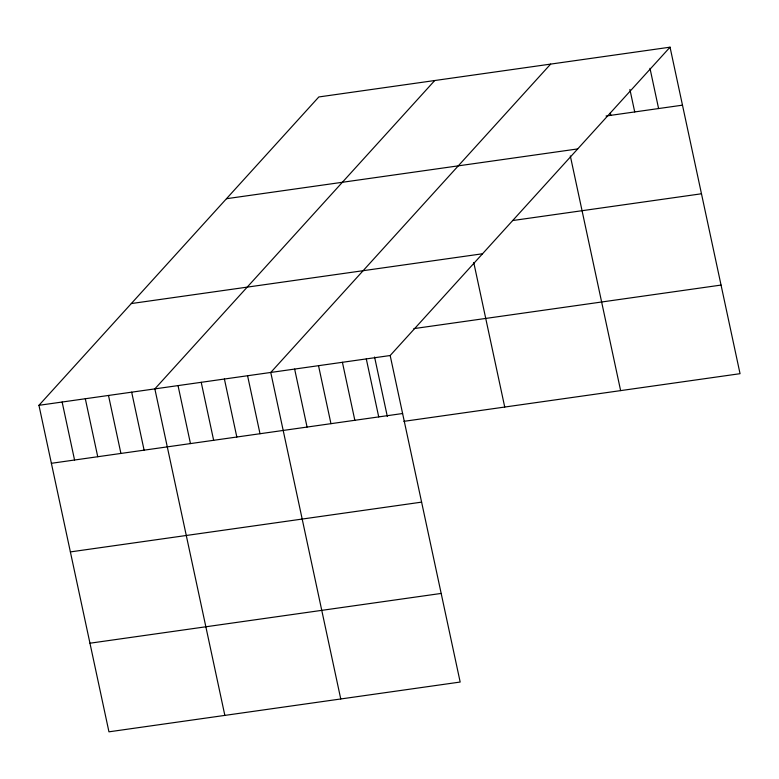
<?xml version="1.0" encoding="UTF-8"?>
<svg xmlns="http://www.w3.org/2000/svg" width="779" height="779" viewBox="0 0 779 779"><rect width="100%" height="100%" fill="white"/><g stroke="black" fill="none" stroke-linecap="round" stroke-linejoin="round"><path stroke-width="1.17" d="M670.047 47.178L390.172 355.526L460.175 682.044L108.953 731.822L38.95 405.314L318.825 96.956L670.047 47.178L740.05 373.686L403.892 421.342M434.731 80.529L154.855 388.877L224.849 715.395M550.636 64.102L270.761 372.45L340.754 698.967M606.052 116.003L682.482 105.165M226.465 198.713L577.697 148.925M512.524 220.564L701.48 193.776M131.31 303.557L482.532 253.769M413.873 328.621L721.052 285.075M38.95 405.314L390.172 355.526M51.385 463.301L402.607 413.522M70.383 551.912L421.605 502.134M89.955 643.211L441.177 593.432M649.978 68.309L658.596 108.554M629.899 89.449L634.719 111.933M610.327 112.955L610.833 115.321M570.316 155.907L620.629 390.62M473.749 262.513L504.734 407.047M374.572 357.016L387.329 416.483M366.296 358.915L378.721 416.901M342.409 362.293L354.844 420.29M318.523 365.682L330.958 423.679M294.637 369.071L307.072 427.058M247.576 375.741L260.011 433.728M224.401 379.022L236.826 437.019M201.216 382.314L213.65 440.301M178.031 385.595L190.465 443.592M131.67 392.168L144.105 450.155M108.495 395.45L120.92 453.446M85.31 398.741L97.745 456.728M62.135 402.022L74.56 460.019"/></g></svg>
